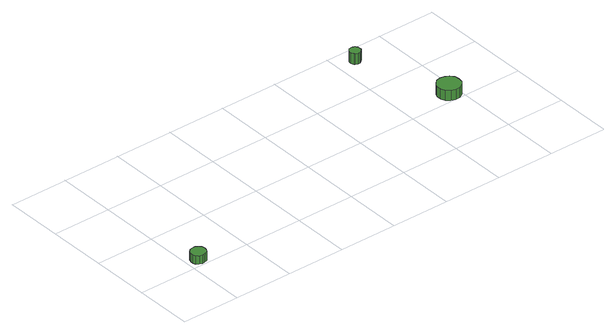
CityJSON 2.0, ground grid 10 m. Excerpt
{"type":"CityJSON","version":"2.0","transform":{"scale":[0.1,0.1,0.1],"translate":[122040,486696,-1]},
"CityObjects":{
"tree1":{"type":"SolitaryVegetationObject","attributes":{"function":"something"},"geometry":[{"type":"MultiSurface","lod":"1","boundaries":[[[0,1,2,3,4,5,6,7,8,9,10,11,12,13,14]],[[15,16,17,18,19,20,21,22,23,24,25,26,27,28,29]],[[0,29,28,1]],[[1,28,27,2]],[[2,27,26,3]],[[3,26,25,4]],[[4,25,24,5]],[[5,24,23,6]],[[6,23,22,7]],[[7,22,21,8]],[[8,21,20,9]],[[9,20,19,10]],[[10,19,18,11]],[[11,18,17,12]],[[12,17,16,13]],[[13,16,15,14]],[[14,15,29,0]]]}]},
"tree2":{"type":"SolitaryVegetationObject","attributes":{"function":"something"},"geometry":[{"type":"MultiSurface","lod":"1","boundaries":[[[30,31,32,33,34,35,36,37,38,39,40,41,42,43,44]],[[45,46,47,48,49,50,51,52,53,54,55,56,57,58,59]],[[30,59,58,31]],[[31,58,57,32]],[[32,57,56,33]],[[33,56,55,34]],[[34,55,54,35]],[[35,54,53,36]],[[36,53,52,37]],[[37,52,51,38]],[[38,51,50,39]],[[39,50,49,40]],[[40,49,48,41]],[[41,48,47,42]],[[42,47,46,43]],[[43,46,45,44]],[[44,45,59,30]]]}]},
"tree3":{"type":"SolitaryVegetationObject","attributes":{"function":"something"},"geometry":[{"type":"MultiSurface","lod":"1","boundaries":[[[60,61,62,63,64,65,66,67,68,69,70,71,72,73,74]],[[75,76,77,78,79,80,81,82,83,84,85,86,87,88,89]],[[60,89,88,61]],[[61,88,87,62]],[[62,87,86,63]],[[63,86,85,64]],[[64,85,84,65]],[[65,84,83,66]],[[66,83,82,67]],[[67,82,81,68]],[[68,81,80,69]],[[69,80,79,70]],[[70,79,78,71]],[[71,78,77,72]],[[72,77,76,73]],[[73,76,75,74]],[[74,75,89,60]]]}]},
"tree4":{"type":"SolitaryVegetationObject","attributes":{"function":"something"}}
},
"vertices":[
[33,15,22],[32,20,22],[29,24,22],[24,27,22],[19,27,22],[14,26,22],[10,22,22],[8,17,22],[8,12,22],[10,7,22],[14,4,22],[19,2,22],[24,3,22],[29,5,22],[32,10,22],[32,10,7],[29,5,7],[24,3,7],[19,2,7],[14,4,7],[10,7,7],[8,12,7],[8,17,7],[10,22,7],[14,26,7],[19,27,7],[24,27,7],[29,24,7],[32,20,7],[33,15,7],
[539,272,27],[539,276,27],[536,279,27],[533,281,27],[529,281,27],[525,280,27],[523,277,27],[521,274,27],[521,270,27],[523,266,27],[525,264,27],[529,262,27],[533,263,27],[536,265,27],[539,268,27],[539,268,8],[536,265,8],[533,263,8],[529,262,8],[525,264,8],[523,266,8],[521,270,8],[521,274,8],[523,277,8],[525,280,8],[529,281,8],[533,281,8],[536,279,8],[539,276,8],[539,272,8],
[602,118,26],[601,126,26],[596,132,26],[589,136,26],[581,137,26],[573,135,26],[567,129,26],[564,122,26],[564,114,26],[567,106,26],[573,101,26],[581,99,26],[589,99,26],[596,103,26],[601,110,26],[601,110,8],[596,103,8],[589,99,8],[581,99,8],[573,101,8],[567,106,8],[564,114,8],[564,122,8],[567,129,8],[573,135,8],[581,137,8],[589,136,8],[596,132,8],[601,126,8],[602,118,8]
]}
